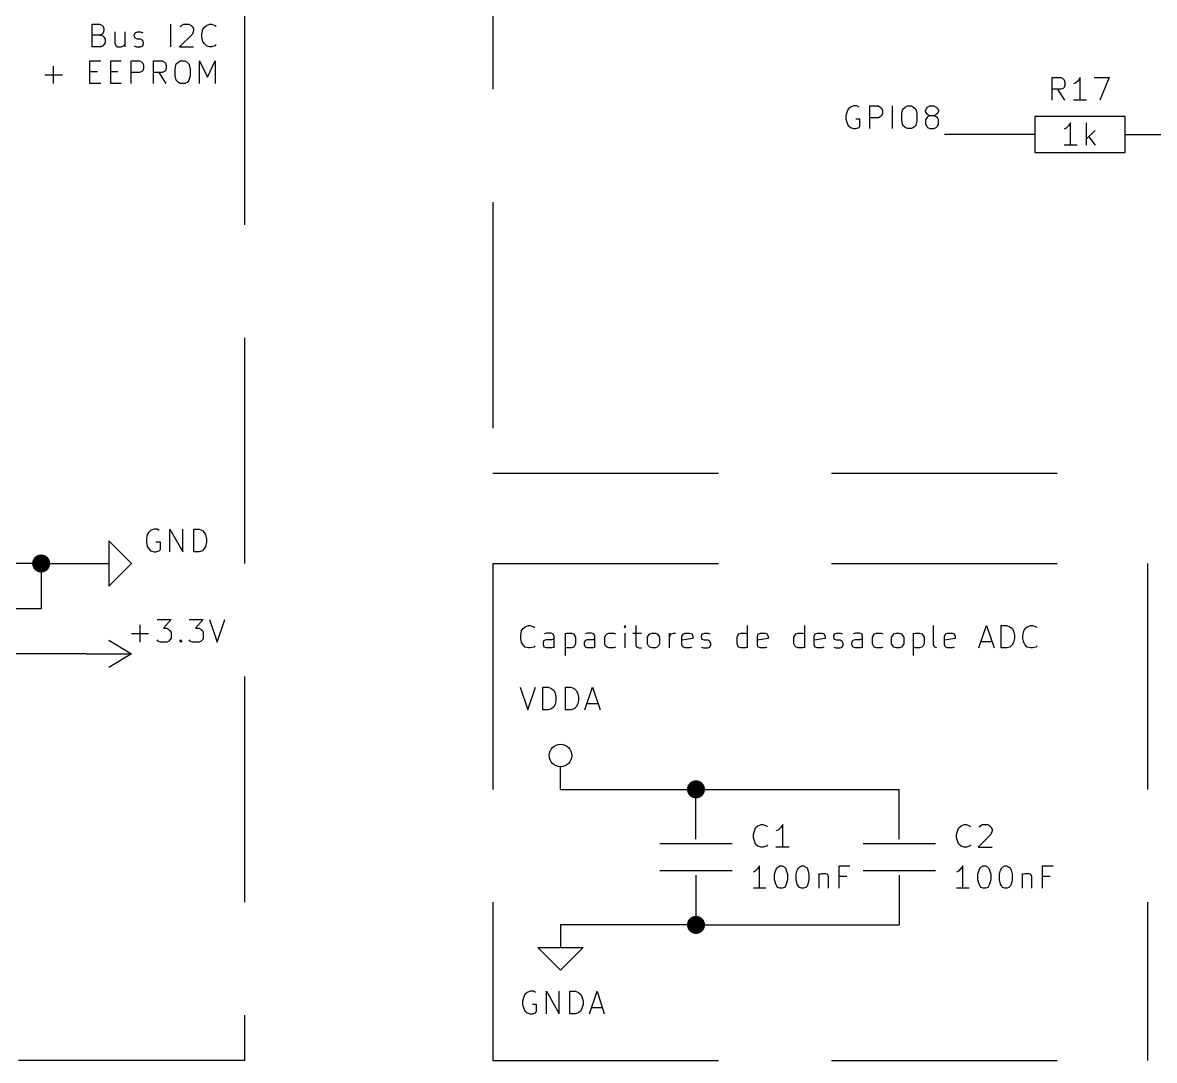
# Model space of a CAD drawing. Extents: x 0.4 to 11.3, y -7.9 to -0.4.
# Drawn here: x 6.959 to 9.465, y -6.3 to -4.002 of the extents above; entities that cross this region are included whole.
import ezdxf

# ---------------------------------------------------------------- set-up
doc = ezdxf.new("R2010")
doc.units = 0
doc.header["$MEASUREMENT"] = 0
doc.linetypes.add('DASHED', pattern=[0.75, 0.5, -0.25])
for name, color, linetype in [('BLACK', 7, 'CONTINUOUS'), ('BLUE3', 171, 'CONTINUOUS'), ('CYAN2', 4, 'CONTINUOUS'), ('GREEN2', 3, 'CONTINUOUS'), ('RED2', 1, 'CONTINUOUS')]:
    doc.layers.add(name, color=color, linetype=linetype)

msp = doc.modelspace()

# ---------------------------------------------------------------- linework, layer by layer
at = {"layer": 'BLACK', "linetype": 'CONTINUOUS'}
for p, q in [((8.785, -4.199), (8.782, -4.209)), ((8.782, -4.209), (8.782, -4.216)), ((8.787, -4.194), (8.785, -4.199)), ((8.792, -4.19), (8.787, -4.194)), ((8.799, -4.187), (8.792, -4.19)), ((8.806, -4.187), (8.799, -4.187)), ((8.811, -4.19), (8.806, -4.187)), ((8.835, -4.237), (8.835, -4.187)), ((8.835, -4.187), (8.854, -4.187)), ((8.854, -4.187), (8.858, -4.19)), ((8.858, -4.19), (8.861, -4.192)), ((8.861, -4.209), (8.858, -4.211)), ((8.861, -4.192), (8.863, -4.197)), ((8.863, -4.204), (8.861, -4.209)), ((8.863, -4.197), (8.863, -4.204)), ((8.885, -4.237), (8.885, -4.187)), ((8.906, -4.204), (8.908, -4.194)), ((8.906, -4.22), (8.906, -4.204)), ((8.908, -4.194), (8.913, -4.19)), ((8.913, -4.19), (8.918, -4.187)), ((8.918, -4.187), (8.927, -4.187)), ((8.927, -4.187), (8.932, -4.19)), ((8.932, -4.19), (8.937, -4.194)), ((8.937, -4.194), (8.939, -4.204)), ((8.939, -4.204), (8.939, -4.22)), ((8.958, -4.197), (8.961, -4.192)), ((8.958, -4.199), (8.958, -4.197)), ((8.961, -4.204), (8.958, -4.199)), ((8.961, -4.192), (8.963, -4.19)), ((8.963, -4.206), (8.961, -4.204)), ((8.963, -4.19), (8.968, -4.187)), ((8.968, -4.209), (8.963, -4.206)), ((8.968, -4.209), (8.963, -4.211)), ((8.968, -4.187), (8.977, -4.187)), ((8.977, -4.209), (8.968, -4.209)), ((8.977, -4.187), (8.982, -4.19)), ((8.982, -4.206), (8.977, -4.209)), ((8.982, -4.211), (8.977, -4.209)), ((8.982, -4.19), (8.985, -4.192)), ((8.985, -4.204), (8.982, -4.206)), ((8.985, -4.192), (8.987, -4.197)), ((8.987, -4.199), (8.985, -4.204)), ((8.987, -4.197), (8.987, -4.199)), ((8.782, -4.216), (8.785, -4.225)), ((8.785, -4.225), (8.787, -4.23)), ((8.787, -4.23), (8.792, -4.235)), ((8.792, -4.235), (8.799, -4.237)), ((8.813, -4.216), (8.804, -4.216)), ((8.804, -4.237), (8.811, -4.235)), ((8.811, -4.235), (8.813, -4.232)), ((8.813, -4.232), (8.813, -4.216)), ((8.854, -4.213), (8.835, -4.213)), ((8.858, -4.211), (8.854, -4.213)), ((8.908, -4.23), (8.906, -4.22)), ((8.913, -4.235), (8.908, -4.23)), ((8.918, -4.237), (8.913, -4.235)), ((8.932, -4.235), (8.927, -4.237)), ((8.937, -4.23), (8.932, -4.235)), ((8.939, -4.22), (8.937, -4.23)), ((8.961, -4.213), (8.958, -4.218)), ((8.958, -4.218), (8.958, -4.228)), ((8.958, -4.228), (8.961, -4.232)), ((8.963, -4.211), (8.961, -4.213)), ((8.961, -4.232), (8.963, -4.235)), ((8.963, -4.235), (8.968, -4.237)), ((8.977, -4.237), (8.982, -4.235)), ((8.985, -4.213), (8.982, -4.211)), ((8.982, -4.235), (8.985, -4.232)), ((8.987, -4.218), (8.985, -4.213)), ((8.985, -4.232), (8.987, -4.228)), ((8.987, -4.228), (8.987, -4.218)), ((8.799, -4.237), (8.804, -4.237)), ((8.927, -4.237), (8.918, -4.237)), ((8.968, -4.237), (8.977, -4.237))]:
    msp.add_line(p, q, dxfattribs=at)
at = {"layer": 'BLUE3', "linetype": 'DASHED'}
for p, q in [((8, -0.65), (8, -5)), ((7.45, -3.95), (7.45, -6.3)), ((8, -5), (11, -5)), ((8, -5.2), (8, -6.3)), ((8, -5.2), (9.45, -5.2)), ((9.45, -5.2), (9.45, -6.3)), ((7.45, -6.3), (3.65, -6.3)), ((8, -6.3), (9.45, -6.3))]:
    msp.add_line(p, q, dxfattribs=at)
at = {"layer": 'BLUE3', "linetype": 'CONTINUOUS'}
for p, q in [((7.113, -4.056), (7.113, -4.006)), ((7.113, -4.006), (7.13, -4.006)), ((7.13, -4.006), (7.135, -4.009)), ((7.135, -4.009), (7.137, -4.011)), ((7.287, -4.056), (7.287, -4.006)), ((7.308, -4.011), (7.311, -4.009)), ((7.311, -4.009), (7.316, -4.006)), ((7.316, -4.006), (7.327, -4.006)), ((7.327, -4.006), (7.332, -4.009)), ((7.332, -4.009), (7.335, -4.011)), ((7.361, -4.013), (7.366, -4.009)), ((7.366, -4.009), (7.373, -4.006)), ((7.373, -4.006), (7.377, -4.006)), ((7.377, -4.006), (7.385, -4.009)), ((7.385, -4.009), (7.387, -4.011)), ((7.13, -4.03), (7.113, -4.03)), ((7.135, -4.028), (7.13, -4.03)), ((7.13, -4.03), (7.137, -4.032)), ((7.137, -4.025), (7.135, -4.028)), ((7.137, -4.011), (7.139, -4.016)), ((7.139, -4.02), (7.137, -4.025)), ((7.137, -4.032), (7.139, -4.035)), ((7.139, -4.016), (7.139, -4.02)), ((7.163, -4.023), (7.163, -4.049)), ((7.185, -4.023), (7.185, -4.056)), ((7.206, -4.03), (7.208, -4.025)), ((7.206, -4.032), (7.206, -4.03)), ((7.208, -4.037), (7.206, -4.032)), ((7.208, -4.025), (7.213, -4.023)), ((7.213, -4.023), (7.22, -4.023)), ((7.22, -4.023), (7.225, -4.025)), ((7.335, -4.028), (7.306, -4.056)), ((7.335, -4.011), (7.337, -4.016)), ((7.337, -4.02), (7.335, -4.028)), ((7.337, -4.016), (7.337, -4.02)), ((7.356, -4.028), (7.358, -4.018)), ((7.356, -4.035), (7.356, -4.028)), ((7.358, -4.018), (7.361, -4.013)), ((7.132, -4.056), (7.113, -4.056)), ((7.137, -4.054), (7.132, -4.056)), ((7.139, -4.051), (7.137, -4.054)), ((7.139, -4.035), (7.142, -4.039)), ((7.142, -4.047), (7.139, -4.051)), ((7.142, -4.039), (7.142, -4.047)), ((7.163, -4.049), (7.166, -4.054)), ((7.166, -4.054), (7.17, -4.056)), ((7.17, -4.056), (7.177, -4.056)), ((7.177, -4.056), (7.182, -4.054)), ((7.182, -4.054), (7.185, -4.051)), ((7.206, -4.054), (7.211, -4.056)), ((7.213, -4.039), (7.208, -4.037)), ((7.211, -4.056), (7.22, -4.056)), ((7.22, -4.039), (7.213, -4.039)), ((7.225, -4.042), (7.22, -4.039)), ((7.22, -4.056), (7.225, -4.054)), ((7.227, -4.047), (7.225, -4.042)), ((7.225, -4.054), (7.227, -4.049)), ((7.227, -4.049), (7.227, -4.047)), ((7.306, -4.056), (7.337, -4.056)), ((7.358, -4.044), (7.356, -4.035)), ((7.361, -4.049), (7.358, -4.044)), ((7.366, -4.054), (7.361, -4.049)), ((7.373, -4.056), (7.366, -4.054)), ((7.377, -4.056), (7.373, -4.056)), ((7.385, -4.054), (7.377, -4.056)), ((7.387, -4.051), (7.385, -4.054)), ((7.027, -4.137), (7.027, -4.099)), ((7.108, -4.137), (7.108, -4.087)), ((7.108, -4.087), (7.132, -4.087)), ((7.154, -4.137), (7.154, -4.087)), ((7.154, -4.087), (7.177, -4.087)), ((7.199, -4.137), (7.199, -4.087)), ((7.199, -4.087), (7.218, -4.087)), ((7.218, -4.087), (7.223, -4.09)), ((7.223, -4.09), (7.225, -4.092)), ((7.225, -4.109), (7.223, -4.111)), ((7.225, -4.092), (7.227, -4.097)), ((7.227, -4.104), (7.225, -4.109)), ((7.227, -4.097), (7.227, -4.104)), ((7.249, -4.137), (7.249, -4.087)), ((7.249, -4.087), (7.268, -4.087)), ((7.268, -4.087), (7.273, -4.09)), ((7.273, -4.09), (7.275, -4.092)), ((7.275, -4.109), (7.273, -4.111)), ((7.275, -4.092), (7.277, -4.097)), ((7.277, -4.104), (7.275, -4.109)), ((7.277, -4.097), (7.277, -4.104)), ((7.297, -4.104), (7.299, -4.094)), ((7.297, -4.12), (7.297, -4.104)), ((7.299, -4.094), (7.304, -4.09)), ((7.304, -4.09), (7.308, -4.087)), ((7.308, -4.087), (7.318, -4.087)), ((7.318, -4.087), (7.323, -4.09)), ((7.323, -4.09), (7.327, -4.094)), ((7.327, -4.094), (7.33, -4.104)), ((7.33, -4.104), (7.33, -4.12)), ((7.351, -4.137), (7.351, -4.087)), ((7.351, -4.087), (7.368, -4.123)), ((7.368, -4.123), (7.385, -4.087)), ((7.385, -4.087), (7.385, -4.137)), ((7.008, -4.118), (7.047, -4.118)), ((7.108, -4.111), (7.125, -4.111)), ((7.154, -4.111), (7.17, -4.111)), ((7.218, -4.113), (7.199, -4.113)), ((7.223, -4.111), (7.218, -4.113)), ((7.268, -4.113), (7.249, -4.113)), ((7.277, -4.137), (7.261, -4.113)), ((7.273, -4.111), (7.268, -4.113)), ((7.299, -4.13), (7.297, -4.12)), ((7.304, -4.135), (7.299, -4.13)), ((7.327, -4.13), (7.323, -4.135)), ((7.33, -4.12), (7.327, -4.13)), ((7.132, -4.137), (7.108, -4.137)), ((7.177, -4.137), (7.154, -4.137)), ((7.308, -4.137), (7.304, -4.135)), ((7.318, -4.137), (7.308, -4.137)), ((7.323, -4.135), (7.318, -4.137)), ((8.072, -5.34), (8.079, -5.337)), ((8.079, -5.337), (8.083, -5.337)), ((8.083, -5.337), (8.091, -5.34)), ((8.293, -5.337), (8.291, -5.34)), ((8.295, -5.34), (8.293, -5.337)), ((8.293, -5.337), (8.293, -5.342)), ((8.317, -5.337), (8.317, -5.38)), ((8.564, -5.387), (8.564, -5.337)), ((8.691, -5.387), (8.691, -5.337)), ((8.976, -5.38), (8.976, -5.337)), ((9.076, -5.387), (9.093, -5.337)), ((9.093, -5.337), (9.11, -5.387)), ((9.126, -5.387), (9.126, -5.337)), ((9.126, -5.337), (9.138, -5.337)), ((9.138, -5.337), (9.145, -5.34)), ((9.183, -5.34), (9.191, -5.337)), ((9.191, -5.337), (9.195, -5.337)), ((9.195, -5.337), (9.203, -5.34)), ((8.062, -5.359), (8.064, -5.349)), ((8.062, -5.366), (8.062, -5.359)), ((8.064, -5.349), (8.067, -5.344)), ((8.067, -5.344), (8.072, -5.34)), ((8.091, -5.34), (8.093, -5.342)), ((8.119, -5.354), (8.114, -5.356)), ((8.129, -5.354), (8.119, -5.354)), ((8.133, -5.356), (8.129, -5.354)), ((8.136, -5.361), (8.133, -5.356)), ((8.136, -5.387), (8.136, -5.361)), ((8.16, -5.354), (8.16, -5.404)), ((8.16, -5.356), (8.164, -5.354)), ((8.164, -5.354), (8.174, -5.354)), ((8.174, -5.354), (8.179, -5.356)), ((8.179, -5.356), (8.181, -5.359)), ((8.181, -5.359), (8.183, -5.363)), ((8.21, -5.354), (8.205, -5.356)), ((8.219, -5.354), (8.21, -5.354)), ((8.224, -5.356), (8.219, -5.354)), ((8.226, -5.361), (8.224, -5.356)), ((8.226, -5.387), (8.226, -5.361)), ((8.248, -5.363), (8.25, -5.359)), ((8.25, -5.359), (8.253, -5.356)), ((8.253, -5.356), (8.257, -5.354)), ((8.257, -5.354), (8.267, -5.354)), ((8.267, -5.354), (8.272, -5.356)), ((8.291, -5.34), (8.293, -5.342)), ((8.293, -5.342), (8.295, -5.34)), ((8.293, -5.387), (8.293, -5.354)), ((8.31, -5.354), (8.329, -5.354)), ((8.343, -5.363), (8.345, -5.359)), ((8.345, -5.359), (8.348, -5.356)), ((8.348, -5.356), (8.353, -5.354)), ((8.353, -5.354), (8.36, -5.354)), ((8.36, -5.354), (8.364, -5.356)), ((8.364, -5.356), (8.367, -5.359)), ((8.367, -5.359), (8.369, -5.363)), ((8.391, -5.387), (8.391, -5.354)), ((8.391, -5.363), (8.393, -5.359)), ((8.393, -5.359), (8.395, -5.356)), ((8.395, -5.356), (8.4, -5.354)), ((8.4, -5.354), (8.405, -5.354)), ((8.419, -5.361), (8.422, -5.356)), ((8.419, -5.38), (8.419, -5.361)), ((8.422, -5.356), (8.426, -5.354)), ((8.426, -5.354), (8.436, -5.354)), ((8.436, -5.354), (8.441, -5.356)), ((8.441, -5.356), (8.443, -5.361)), ((8.443, -5.361), (8.443, -5.366)), ((8.462, -5.361), (8.464, -5.356)), ((8.462, -5.363), (8.462, -5.361)), ((8.464, -5.356), (8.469, -5.354)), ((8.469, -5.354), (8.476, -5.354)), ((8.476, -5.354), (8.481, -5.356)), ((8.541, -5.363), (8.543, -5.359)), ((8.543, -5.359), (8.545, -5.356)), ((8.545, -5.356), (8.55, -5.354)), ((8.55, -5.354), (8.56, -5.354)), ((8.56, -5.354), (8.564, -5.356)), ((8.586, -5.361), (8.588, -5.356)), ((8.586, -5.38), (8.586, -5.361)), ((8.588, -5.356), (8.593, -5.354)), ((8.593, -5.354), (8.603, -5.354)), ((8.603, -5.354), (8.607, -5.356)), ((8.607, -5.356), (8.61, -5.361)), ((8.61, -5.361), (8.61, -5.366)), ((8.667, -5.363), (8.669, -5.359)), ((8.669, -5.359), (8.672, -5.356)), ((8.672, -5.356), (8.676, -5.354)), ((8.676, -5.354), (8.686, -5.354)), ((8.686, -5.354), (8.691, -5.356)), ((8.712, -5.361), (8.714, -5.356)), ((8.712, -5.38), (8.712, -5.361)), ((8.714, -5.356), (8.719, -5.354)), ((8.719, -5.354), (8.729, -5.354)), ((8.729, -5.354), (8.733, -5.356)), ((8.733, -5.356), (8.736, -5.361)), ((8.736, -5.361), (8.736, -5.366)), ((8.755, -5.361), (8.757, -5.356)), ((8.755, -5.363), (8.755, -5.361)), ((8.757, -5.356), (8.762, -5.354)), ((8.762, -5.354), (8.769, -5.354)), ((8.769, -5.354), (8.774, -5.356)), ((8.803, -5.354), (8.798, -5.356)), ((8.812, -5.354), (8.803, -5.354)), ((8.817, -5.356), (8.812, -5.354)), ((8.819, -5.361), (8.817, -5.356)), ((8.819, -5.387), (8.819, -5.361)), ((8.841, -5.363), (8.843, -5.359)), ((8.843, -5.359), (8.845, -5.356)), ((8.845, -5.356), (8.85, -5.354)), ((8.85, -5.354), (8.86, -5.354)), ((8.86, -5.354), (8.864, -5.356)), ((8.883, -5.363), (8.886, -5.359)), ((8.886, -5.359), (8.888, -5.356)), ((8.888, -5.356), (8.893, -5.354)), ((8.893, -5.354), (8.9, -5.354)), ((8.9, -5.354), (8.905, -5.356)), ((8.905, -5.356), (8.907, -5.359)), ((8.907, -5.359), (8.91, -5.363)), ((8.931, -5.354), (8.931, -5.404)), ((8.931, -5.356), (8.936, -5.354)), ((8.936, -5.354), (8.945, -5.354)), ((8.945, -5.354), (8.95, -5.356)), ((8.95, -5.356), (8.953, -5.359)), ((8.953, -5.359), (8.955, -5.363)), ((9, -5.361), (9.003, -5.356)), ((9, -5.38), (9, -5.361)), ((9.003, -5.356), (9.007, -5.354)), ((9.007, -5.354), (9.017, -5.354)), ((9.017, -5.354), (9.022, -5.356)), ((9.022, -5.356), (9.024, -5.361)), ((9.024, -5.361), (9.024, -5.366)), ((9.145, -5.34), (9.15, -5.344)), ((9.15, -5.344), (9.153, -5.349)), ((9.153, -5.349), (9.155, -5.359)), ((9.155, -5.359), (9.155, -5.366)), ((9.174, -5.359), (9.176, -5.349)), ((9.174, -5.366), (9.174, -5.359)), ((9.176, -5.349), (9.179, -5.344)), ((9.179, -5.344), (9.183, -5.34)), ((9.203, -5.34), (9.205, -5.342)), ((8.064, -5.375), (8.062, -5.366)), ((8.067, -5.38), (8.064, -5.375)), ((8.072, -5.385), (8.067, -5.38)), ((8.079, -5.387), (8.072, -5.385)), ((8.083, -5.387), (8.079, -5.387)), ((8.091, -5.385), (8.083, -5.387)), ((8.093, -5.382), (8.091, -5.385)), ((8.112, -5.375), (8.114, -5.37)), ((8.112, -5.38), (8.112, -5.375)), ((8.114, -5.385), (8.112, -5.38)), ((8.114, -5.37), (8.119, -5.368)), ((8.119, -5.387), (8.114, -5.385)), ((8.119, -5.368), (8.131, -5.368)), ((8.131, -5.387), (8.119, -5.387)), ((8.131, -5.368), (8.136, -5.366)), ((8.136, -5.385), (8.131, -5.387)), ((8.164, -5.387), (8.16, -5.385)), ((8.174, -5.387), (8.164, -5.387)), ((8.179, -5.385), (8.174, -5.387)), ((8.181, -5.382), (8.179, -5.385)), ((8.183, -5.378), (8.181, -5.382)), ((8.183, -5.363), (8.183, -5.378)), ((8.203, -5.375), (8.205, -5.37)), ((8.203, -5.38), (8.203, -5.375)), ((8.205, -5.385), (8.203, -5.38)), ((8.205, -5.37), (8.21, -5.368)), ((8.21, -5.387), (8.205, -5.385)), ((8.21, -5.368), (8.222, -5.368)), ((8.222, -5.387), (8.21, -5.387)), ((8.222, -5.368), (8.226, -5.366)), ((8.226, -5.385), (8.222, -5.387)), ((8.248, -5.378), (8.248, -5.363)), ((8.25, -5.382), (8.248, -5.378)), ((8.253, -5.385), (8.25, -5.382)), ((8.257, -5.387), (8.253, -5.385)), ((8.267, -5.387), (8.257, -5.387)), ((8.272, -5.385), (8.267, -5.387)), ((8.317, -5.38), (8.319, -5.385)), ((8.319, -5.385), (8.324, -5.387)), ((8.324, -5.387), (8.329, -5.387)), ((8.343, -5.378), (8.343, -5.363)), ((8.345, -5.382), (8.343, -5.378)), ((8.348, -5.385), (8.345, -5.382)), ((8.353, -5.387), (8.348, -5.385)), ((8.36, -5.387), (8.353, -5.387)), ((8.364, -5.385), (8.36, -5.387)), ((8.367, -5.382), (8.364, -5.385)), ((8.369, -5.378), (8.367, -5.382)), ((8.369, -5.363), (8.369, -5.378)), ((8.443, -5.366), (8.419, -5.37)), ((8.422, -5.385), (8.419, -5.38)), ((8.426, -5.387), (8.422, -5.385)), ((8.436, -5.387), (8.426, -5.387)), ((8.441, -5.385), (8.436, -5.387)), ((8.464, -5.368), (8.462, -5.363)), ((8.462, -5.385), (8.467, -5.387)), ((8.469, -5.37), (8.464, -5.368)), ((8.467, -5.387), (8.476, -5.387)), ((8.476, -5.37), (8.469, -5.37)), ((8.481, -5.373), (8.476, -5.37)), ((8.476, -5.387), (8.481, -5.385)), ((8.483, -5.378), (8.481, -5.373)), ((8.481, -5.385), (8.483, -5.38)), ((8.483, -5.38), (8.483, -5.378)), ((8.541, -5.378), (8.541, -5.363)), ((8.543, -5.382), (8.541, -5.378)), ((8.545, -5.385), (8.543, -5.382)), ((8.55, -5.387), (8.545, -5.385)), ((8.56, -5.387), (8.55, -5.387)), ((8.564, -5.385), (8.56, -5.387)), ((8.61, -5.366), (8.586, -5.37)), ((8.588, -5.385), (8.586, -5.38)), ((8.593, -5.387), (8.588, -5.385)), ((8.603, -5.387), (8.593, -5.387)), ((8.607, -5.385), (8.603, -5.387)), ((8.667, -5.378), (8.667, -5.363)), ((8.669, -5.382), (8.667, -5.378)), ((8.672, -5.385), (8.669, -5.382)), ((8.676, -5.387), (8.672, -5.385)), ((8.686, -5.387), (8.676, -5.387)), ((8.691, -5.385), (8.686, -5.387)), ((8.736, -5.366), (8.712, -5.37)), ((8.714, -5.385), (8.712, -5.38)), ((8.719, -5.387), (8.714, -5.385)), ((8.729, -5.387), (8.719, -5.387)), ((8.733, -5.385), (8.729, -5.387)), ((8.757, -5.368), (8.755, -5.363)), ((8.755, -5.385), (8.76, -5.387)), ((8.762, -5.37), (8.757, -5.368)), ((8.76, -5.387), (8.769, -5.387)), ((8.769, -5.37), (8.762, -5.37)), ((8.774, -5.373), (8.769, -5.37)), ((8.769, -5.387), (8.774, -5.385)), ((8.776, -5.378), (8.774, -5.373)), ((8.774, -5.385), (8.776, -5.38)), ((8.776, -5.38), (8.776, -5.378)), ((8.795, -5.375), (8.798, -5.37)), ((8.795, -5.38), (8.795, -5.375)), ((8.798, -5.385), (8.795, -5.38)), ((8.798, -5.37), (8.803, -5.368)), ((8.803, -5.387), (8.798, -5.385)), ((8.803, -5.368), (8.814, -5.368)), ((8.814, -5.387), (8.803, -5.387)), ((8.814, -5.368), (8.819, -5.366)), ((8.819, -5.385), (8.814, -5.387)), ((8.841, -5.378), (8.841, -5.363)), ((8.843, -5.382), (8.841, -5.378)), ((8.845, -5.385), (8.843, -5.382)), ((8.85, -5.387), (8.845, -5.385)), ((8.86, -5.387), (8.85, -5.387)), ((8.864, -5.385), (8.86, -5.387)), ((8.883, -5.378), (8.883, -5.363)), ((8.886, -5.382), (8.883, -5.378)), ((8.888, -5.385), (8.886, -5.382)), ((8.893, -5.387), (8.888, -5.385)), ((8.9, -5.387), (8.893, -5.387)), ((8.905, -5.385), (8.9, -5.387)), ((8.907, -5.382), (8.905, -5.385)), ((8.91, -5.378), (8.907, -5.382)), ((8.91, -5.363), (8.91, -5.378)), ((8.936, -5.387), (8.931, -5.385)), ((8.945, -5.387), (8.936, -5.387)), ((8.95, -5.385), (8.945, -5.387)), ((8.953, -5.382), (8.95, -5.385)), ((8.955, -5.378), (8.953, -5.382)), ((8.955, -5.363), (8.955, -5.378)), ((8.979, -5.385), (8.976, -5.38)), ((8.983, -5.387), (8.979, -5.385)), ((9.024, -5.366), (9, -5.37)), ((9.003, -5.385), (9, -5.38)), ((9.007, -5.387), (9.003, -5.385)), ((9.017, -5.387), (9.007, -5.387)), ((9.022, -5.385), (9.017, -5.387)), ((9.081, -5.373), (9.105, -5.373)), ((9.138, -5.387), (9.126, -5.387)), ((9.145, -5.385), (9.138, -5.387)), ((9.15, -5.38), (9.145, -5.385)), ((9.153, -5.375), (9.15, -5.38)), ((9.155, -5.366), (9.153, -5.375)), ((9.176, -5.375), (9.174, -5.366)), ((9.179, -5.38), (9.176, -5.375)), ((9.183, -5.385), (9.179, -5.38)), ((9.191, -5.387), (9.183, -5.385)), ((9.195, -5.387), (9.191, -5.387)), ((9.203, -5.385), (9.195, -5.387)), ((9.205, -5.382), (9.203, -5.385))]:
    msp.add_line(p, q, dxfattribs=at)
at = {"layer": 'CYAN2', "linetype": 'CONTINUOUS'}
for p, q in [((9.239, -4.174), (9.239, -4.124)), ((9.239, -4.124), (9.258, -4.124)), ((9.258, -4.124), (9.263, -4.127)), ((9.263, -4.127), (9.265, -4.129)), ((9.265, -4.129), (9.267, -4.134)), ((9.267, -4.134), (9.267, -4.141)), ((9.296, -4.131), (9.291, -4.136)), ((9.301, -4.124), (9.296, -4.131)), ((9.301, -4.174), (9.301, -4.124)), ((9.332, -4.124), (9.365, -4.124)), ((9.365, -4.124), (9.344, -4.174)), ((9.258, -4.15), (9.239, -4.15)), ((9.267, -4.174), (9.251, -4.15)), ((9.263, -4.148), (9.258, -4.15)), ((9.265, -4.146), (9.263, -4.148)), ((9.267, -4.141), (9.265, -4.146)), ((9.291, -4.136), (9.286, -4.138)), ((9.315, -4.174), (9.286, -4.174)), ((9.275, -4.231), (9.27, -4.236)), ((9.279, -4.224), (9.275, -4.231)), ((9.279, -4.274), (9.279, -4.224)), ((9.315, -4.274), (9.315, -4.224)), ((9.27, -4.236), (9.265, -4.238)), ((9.334, -4.241), (9.315, -4.26)), ((9.32, -4.255), (9.334, -4.274)), ((9.294, -4.274), (9.265, -4.274)), ((7.235, -5.136), (7.233, -5.146)), ((7.238, -5.131), (7.235, -5.136)), ((7.242, -5.127), (7.238, -5.131)), ((7.25, -5.124), (7.242, -5.127)), ((7.257, -5.124), (7.25, -5.124)), ((7.261, -5.127), (7.257, -5.124)), ((7.285, -5.174), (7.285, -5.124)), ((7.285, -5.124), (7.314, -5.174)), ((7.314, -5.174), (7.314, -5.124)), ((7.338, -5.174), (7.338, -5.124)), ((7.338, -5.124), (7.35, -5.124)), ((7.35, -5.124), (7.357, -5.127)), ((7.357, -5.127), (7.361, -5.131)), ((7.361, -5.131), (7.364, -5.136)), ((7.364, -5.136), (7.366, -5.146)), ((7.233, -5.146), (7.233, -5.153)), ((7.233, -5.153), (7.235, -5.162)), ((7.235, -5.162), (7.238, -5.167)), ((7.264, -5.153), (7.254, -5.153)), ((7.264, -5.169), (7.264, -5.153)), ((7.364, -5.162), (7.361, -5.167)), ((7.366, -5.153), (7.364, -5.162)), ((7.366, -5.146), (7.366, -5.153)), ((7.238, -5.167), (7.242, -5.172)), ((7.242, -5.172), (7.25, -5.174)), ((7.25, -5.174), (7.254, -5.174)), ((7.254, -5.174), (7.261, -5.172)), ((7.261, -5.172), (7.264, -5.169)), ((7.35, -5.174), (7.338, -5.174)), ((7.357, -5.172), (7.35, -5.174)), ((7.361, -5.167), (7.357, -5.172)), ((7.219, -5.374), (7.219, -5.336)), ((7.257, -5.324), (7.288, -5.324)), ((7.288, -5.324), (7.271, -5.343)), ((7.328, -5.324), (7.359, -5.324)), ((7.359, -5.324), (7.342, -5.343)), ((7.373, -5.324), (7.39, -5.374)), ((7.39, -5.374), (7.407, -5.324)), ((7.2, -5.355), (7.238, -5.355)), ((7.271, -5.343), (7.278, -5.343)), ((7.278, -5.343), (7.283, -5.346)), ((7.283, -5.346), (7.285, -5.348)), ((7.285, -5.348), (7.288, -5.353)), ((7.288, -5.353), (7.288, -5.365)), ((7.342, -5.343), (7.35, -5.343)), ((7.35, -5.343), (7.354, -5.346)), ((7.354, -5.346), (7.357, -5.348)), ((7.357, -5.348), (7.359, -5.353)), ((7.359, -5.353), (7.359, -5.365)), ((7.259, -5.372), (7.257, -5.369)), ((7.264, -5.374), (7.259, -5.372)), ((7.278, -5.374), (7.264, -5.374)), ((7.283, -5.372), (7.278, -5.374)), ((7.285, -5.369), (7.283, -5.372)), ((7.288, -5.365), (7.285, -5.369)), ((7.307, -5.372), (7.309, -5.369)), ((7.309, -5.374), (7.307, -5.372)), ((7.309, -5.369), (7.311, -5.372)), ((7.309, -5.369), (7.309, -5.374)), ((7.311, -5.372), (7.309, -5.374)), ((7.33, -5.372), (7.328, -5.369)), ((7.335, -5.374), (7.33, -5.372)), ((7.35, -5.374), (7.335, -5.374)), ((7.354, -5.372), (7.35, -5.374)), ((7.357, -5.369), (7.354, -5.372)), ((7.359, -5.365), (7.357, -5.369)), ((8.061, -5.474), (8.078, -5.524)), ((8.078, -5.524), (8.095, -5.474)), ((8.111, -5.524), (8.111, -5.474)), ((8.111, -5.474), (8.123, -5.474)), ((8.123, -5.474), (8.13, -5.477)), ((8.13, -5.477), (8.135, -5.481)), ((8.135, -5.481), (8.138, -5.486)), ((8.138, -5.486), (8.14, -5.496)), ((8.161, -5.524), (8.161, -5.474)), ((8.161, -5.474), (8.173, -5.474)), ((8.173, -5.474), (8.18, -5.477)), ((8.18, -5.477), (8.185, -5.481)), ((8.185, -5.481), (8.188, -5.486)), ((8.188, -5.486), (8.19, -5.496)), ((8.204, -5.524), (8.221, -5.474)), ((8.221, -5.474), (8.238, -5.524)), ((8.138, -5.512), (8.135, -5.517)), ((8.14, -5.503), (8.138, -5.512)), ((8.14, -5.496), (8.14, -5.503)), ((8.188, -5.512), (8.185, -5.517)), ((8.19, -5.503), (8.188, -5.512)), ((8.19, -5.496), (8.19, -5.503)), ((8.209, -5.51), (8.233, -5.51)), ((8.123, -5.524), (8.111, -5.524)), ((8.13, -5.522), (8.123, -5.524)), ((8.135, -5.517), (8.13, -5.522)), ((8.173, -5.524), (8.161, -5.524)), ((8.18, -5.522), (8.173, -5.524)), ((8.185, -5.517), (8.18, -5.522)), ((8.58, -5.79), (8.582, -5.785)), ((8.582, -5.785), (8.587, -5.781)), ((8.587, -5.781), (8.594, -5.778)), ((8.594, -5.778), (8.599, -5.778)), ((8.599, -5.778), (8.606, -5.781)), ((8.606, -5.781), (8.608, -5.783)), ((8.637, -5.785), (8.632, -5.79)), ((8.642, -5.778), (8.637, -5.785)), ((8.642, -5.828), (8.642, -5.778)), ((9.03, -5.79), (9.032, -5.785)), ((9.032, -5.785), (9.037, -5.781)), ((9.037, -5.781), (9.044, -5.778)), ((9.044, -5.778), (9.049, -5.778)), ((9.049, -5.778), (9.056, -5.781)), ((9.056, -5.781), (9.058, -5.783)), ((9.077, -5.783), (9.08, -5.781)), ((9.08, -5.781), (9.084, -5.778)), ((9.084, -5.778), (9.096, -5.778)), ((9.096, -5.778), (9.101, -5.781)), ((9.101, -5.781), (9.103, -5.783)), ((9.103, -5.783), (9.106, -5.788)), ((9.106, -5.788), (9.106, -5.792)), ((8.577, -5.8), (8.58, -5.79)), ((8.577, -5.807), (8.577, -5.8)), ((8.58, -5.816), (8.577, -5.807)), ((8.632, -5.79), (8.627, -5.792)), ((9.027, -5.8), (9.03, -5.79)), ((9.027, -5.807), (9.027, -5.8)), ((9.03, -5.816), (9.027, -5.807)), ((9.103, -5.8), (9.075, -5.828)), ((9.106, -5.792), (9.103, -5.8)), ((8.582, -5.821), (8.58, -5.816)), ((8.587, -5.826), (8.582, -5.821)), ((8.594, -5.828), (8.587, -5.826)), ((8.599, -5.828), (8.594, -5.828)), ((8.606, -5.826), (8.599, -5.828)), ((8.608, -5.823), (8.606, -5.826)), ((8.656, -5.828), (8.627, -5.828)), ((9.032, -5.821), (9.03, -5.816)), ((9.037, -5.826), (9.032, -5.821)), ((9.044, -5.828), (9.037, -5.826)), ((9.049, -5.828), (9.044, -5.828)), ((9.056, -5.826), (9.049, -5.828)), ((9.058, -5.823), (9.056, -5.826)), ((9.075, -5.828), (9.106, -5.828)), ((8.581, -5.881), (8.577, -5.883)), ((8.586, -5.876), (8.581, -5.881)), ((8.591, -5.869), (8.586, -5.876)), ((8.591, -5.919), (8.591, -5.869)), ((8.624, -5.888), (8.627, -5.879)), ((8.624, -5.9), (8.624, -5.888)), ((8.627, -5.879), (8.629, -5.874)), ((8.629, -5.874), (8.631, -5.872)), ((8.631, -5.872), (8.636, -5.869)), ((8.636, -5.869), (8.641, -5.869)), ((8.641, -5.869), (8.646, -5.872)), ((8.646, -5.872), (8.648, -5.874)), ((8.648, -5.874), (8.65, -5.879)), ((8.65, -5.879), (8.653, -5.888)), ((8.653, -5.888), (8.653, -5.9)), ((8.672, -5.888), (8.674, -5.879)), ((8.672, -5.9), (8.672, -5.888)), ((8.674, -5.879), (8.677, -5.874)), ((8.677, -5.874), (8.679, -5.872)), ((8.679, -5.872), (8.684, -5.869)), ((8.684, -5.869), (8.688, -5.869)), ((8.688, -5.869), (8.693, -5.872)), ((8.693, -5.872), (8.696, -5.874)), ((8.696, -5.874), (8.698, -5.879)), ((8.698, -5.879), (8.7, -5.888)), ((8.7, -5.888), (8.7, -5.9)), ((8.722, -5.886), (8.722, -5.919)), ((8.722, -5.891), (8.724, -5.888)), ((8.724, -5.888), (8.729, -5.886)), ((8.729, -5.886), (8.736, -5.886)), ((8.736, -5.886), (8.741, -5.888)), ((8.741, -5.888), (8.743, -5.893)), ((8.767, -5.919), (8.767, -5.869)), ((8.767, -5.869), (8.791, -5.869)), ((9.031, -5.881), (9.027, -5.883)), ((9.036, -5.876), (9.031, -5.881)), ((9.041, -5.869), (9.036, -5.876)), ((9.041, -5.919), (9.041, -5.869)), ((9.074, -5.888), (9.077, -5.879)), ((9.074, -5.9), (9.074, -5.888)), ((9.077, -5.879), (9.079, -5.874)), ((9.079, -5.874), (9.081, -5.872)), ((9.081, -5.872), (9.086, -5.869)), ((9.086, -5.869), (9.091, -5.869)), ((9.091, -5.869), (9.096, -5.872)), ((9.096, -5.872), (9.098, -5.874)), ((9.098, -5.874), (9.1, -5.879)), ((9.1, -5.879), (9.103, -5.888)), ((9.103, -5.888), (9.103, -5.9)), ((9.122, -5.888), (9.124, -5.879)), ((9.122, -5.9), (9.122, -5.888)), ((9.124, -5.879), (9.127, -5.874)), ((9.127, -5.874), (9.129, -5.872)), ((9.129, -5.872), (9.134, -5.869)), ((9.134, -5.869), (9.138, -5.869)), ((9.138, -5.869), (9.143, -5.872)), ((9.143, -5.872), (9.146, -5.874)), ((9.146, -5.874), (9.148, -5.879)), ((9.148, -5.879), (9.15, -5.888)), ((9.15, -5.888), (9.15, -5.9)), ((9.172, -5.886), (9.172, -5.919)), ((9.172, -5.891), (9.174, -5.888)), ((9.174, -5.888), (9.179, -5.886)), ((9.179, -5.886), (9.186, -5.886)), ((9.186, -5.886), (9.191, -5.888)), ((9.191, -5.888), (9.193, -5.893)), ((9.217, -5.919), (9.217, -5.869)), ((9.217, -5.869), (9.241, -5.869)), ((8.627, -5.91), (8.624, -5.9)), ((8.629, -5.914), (8.627, -5.91)), ((8.631, -5.917), (8.629, -5.914)), ((8.648, -5.914), (8.646, -5.917)), ((8.65, -5.91), (8.648, -5.914)), ((8.653, -5.9), (8.65, -5.91)), ((8.674, -5.91), (8.672, -5.9)), ((8.677, -5.914), (8.674, -5.91)), ((8.679, -5.917), (8.677, -5.914)), ((8.696, -5.914), (8.693, -5.917)), ((8.698, -5.91), (8.696, -5.914)), ((8.7, -5.9), (8.698, -5.91)), ((8.743, -5.893), (8.743, -5.919)), ((8.784, -5.893), (8.767, -5.893)), ((9.077, -5.91), (9.074, -5.9)), ((9.079, -5.914), (9.077, -5.91)), ((9.081, -5.917), (9.079, -5.914)), ((9.098, -5.914), (9.096, -5.917)), ((9.1, -5.91), (9.098, -5.914)), ((9.103, -5.9), (9.1, -5.91)), ((9.124, -5.91), (9.122, -5.9)), ((9.127, -5.914), (9.124, -5.91)), ((9.129, -5.917), (9.127, -5.914)), ((9.146, -5.914), (9.143, -5.917)), ((9.148, -5.91), (9.146, -5.914)), ((9.15, -5.9), (9.148, -5.91)), ((9.193, -5.893), (9.193, -5.919)), ((9.234, -5.893), (9.217, -5.893)), ((8.605, -5.919), (8.577, -5.919)), ((8.636, -5.919), (8.631, -5.917)), ((8.641, -5.919), (8.636, -5.919)), ((8.646, -5.917), (8.641, -5.919)), ((8.684, -5.919), (8.679, -5.917)), ((8.688, -5.919), (8.684, -5.919)), ((8.693, -5.917), (8.688, -5.919)), ((9.055, -5.919), (9.027, -5.919)), ((9.086, -5.919), (9.081, -5.917)), ((9.091, -5.919), (9.086, -5.919)), ((9.096, -5.917), (9.091, -5.919)), ((9.134, -5.919), (9.129, -5.917)), ((9.138, -5.919), (9.134, -5.919)), ((9.143, -5.917), (9.138, -5.919)), ((8.069, -6.159), (8.066, -6.169)), ((8.071, -6.154), (8.069, -6.159)), ((8.076, -6.15), (8.071, -6.154)), ((8.083, -6.147), (8.076, -6.15)), ((8.09, -6.147), (8.083, -6.147)), ((8.095, -6.15), (8.09, -6.147)), ((8.119, -6.197), (8.119, -6.147)), ((8.119, -6.147), (8.147, -6.197)), ((8.147, -6.197), (8.147, -6.147)), ((8.171, -6.197), (8.171, -6.147)), ((8.171, -6.147), (8.183, -6.147)), ((8.183, -6.147), (8.19, -6.15)), ((8.19, -6.15), (8.195, -6.154)), ((8.195, -6.154), (8.197, -6.159)), ((8.197, -6.159), (8.2, -6.169)), ((8.214, -6.197), (8.231, -6.147)), ((8.231, -6.147), (8.247, -6.197)), ((8.066, -6.169), (8.066, -6.176)), ((8.066, -6.176), (8.069, -6.185)), ((8.069, -6.185), (8.071, -6.19)), ((8.097, -6.176), (8.088, -6.176)), ((8.097, -6.192), (8.097, -6.176)), ((8.197, -6.185), (8.195, -6.19)), ((8.2, -6.176), (8.197, -6.185)), ((8.2, -6.169), (8.2, -6.176)), ((8.219, -6.183), (8.243, -6.183)), ((8.071, -6.19), (8.076, -6.195)), ((8.076, -6.195), (8.083, -6.197)), ((8.083, -6.197), (8.088, -6.197)), ((8.088, -6.197), (8.095, -6.195)), ((8.095, -6.195), (8.097, -6.192)), ((8.183, -6.197), (8.171, -6.197)), ((8.19, -6.195), (8.183, -6.197)), ((8.195, -6.19), (8.19, -6.195))]:
    msp.add_line(p, q, dxfattribs=at)
at = {"layer": 'GREEN2', "linetype": 'CONTINUOUS'}
for p, q in [((9.15, -4.25), (9, -4.25)), ((9.45, -4.25), (9.5, -4.25)), ((7, -5.2), (6.9, -5.2)), ((7, -5.2), (7, -5.3)), ((7, -5.2), (7.1, -5.2)), ((7, -5.3), (6.9, -5.3)), ((7.1, -5.4), (6.9, -5.4)), ((8.15, -5.7), (8.45, -5.7)), ((8.45, -5.7), (8.9, -5.7)), ((8.45, -6), (8.15, -6)), ((8.45, -6), (8.9, -6))]:
    msp.add_line(p, q, dxfattribs=at)
at = {"layer": 'GREEN2', "const_width": 0.02}
for points in [[(6.99, -5.2, 1), (7.01, -5.2, 1)], [(8.44, -5.7, 1), (8.46, -5.7, 1)], [(8.44, -6, 1), (8.46, -6, 1)]]:
    msp.add_lwpolyline(points, format="xyb", close=True, dxfattribs=at)
at = {"layer": 'RED2', "linetype": 'CONTINUOUS'}
for p, q in [((9.2, -4.21), (9.2, -4.29)), ((9.4, -4.21), (9.2, -4.21)), ((9.4, -4.29), (9.4, -4.21)), ((9.2, -4.25), (9.15, -4.25)), ((9.4, -4.25), (9.45, -4.25)), ((9.2, -4.29), (9.4, -4.29)), ((7.2, -5.2), (7.15, -5.15)), ((7.15, -5.15), (7.15, -5.2)), ((7.1, -5.2), (7.15, -5.2)), ((7.15, -5.2), (7.15, -5.25)), ((7.15, -5.25), (7.2, -5.2)), ((7.15, -5.37), (7.2, -5.4)), ((7.1, -5.4), (7.2, -5.4)), ((7.2, -5.4), (7.15, -5.43)), ((8.15, -5.7), (8.15, -5.65)), ((8.45, -5.81), (8.45, -5.7)), ((8.9, -5.81), (8.9, -5.7)), ((8.37, -5.82), (8.53, -5.82)), ((8.82, -5.82), (8.98, -5.82)), ((8.37, -5.88), (8.53, -5.88)), ((8.82, -5.88), (8.98, -5.88)), ((8.45, -5.89), (8.45, -6)), ((8.9, -5.89), (8.9, -6)), ((8.15, -6), (8.15, -6.05)), ((8.15, -6.1), (8.1, -6.05)), ((8.1, -6.05), (8.15, -6.05)), ((8.15, -6.05), (8.2, -6.05)), ((8.2, -6.05), (8.15, -6.1))]:
    msp.add_line(p, q, dxfattribs=at)
at = {"layer": 'RED2'}
msp.add_circle((8.15, -5.625), 0.025, dxfattribs=at)

doc.saveas('drawing.dxf')
